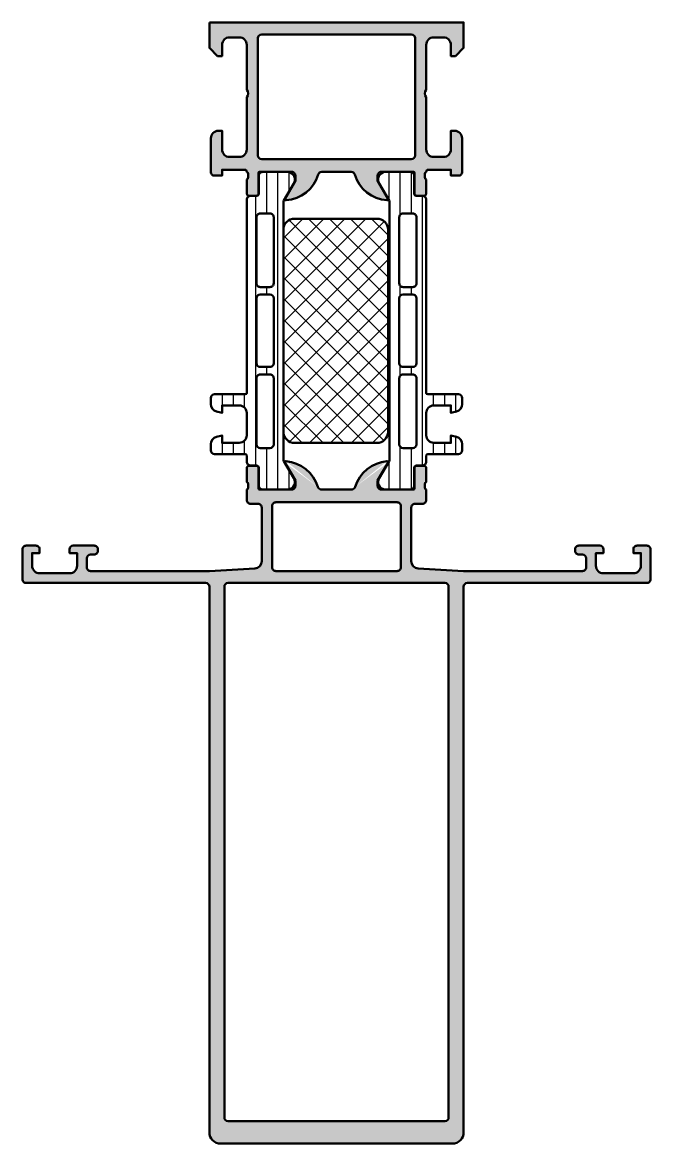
# Model space of a CAD drawing. Extents: x 0 to 84, y -75 to 75.
import ezdxf

# ---------------------------------------------------------------- set-up
doc = ezdxf.new("R2010")
doc.units = 0
for name, color, linetype, lineweight in [('0S-Alu contour', 7, 'Continuous', 50), ('0S-Alu hatch', 252, 'Continuous', 25), ('0S-Plastic contour', 254, 'Continuous', 50), ('0S-Plastic hatch', 253, 'Continuous', 25), ('0S-PT contour', 91, 'Continuous', 50), ('0S-PT hatch', 103, 'Continuous', 25)]:
    doc.layers.add(name, color=color, linetype=linetype, lineweight=lineweight)

# ---------------------------------------------------------------- blocks, each defined once
blk = doc.blocks.new('346320__4A4DA25B_E4FD_4563_B88C_DE51A17B39EF_')
at = {"layer": '0S-Alu hatch'}
h = blk.add_hatch(color=256, dxfattribs=at)
edge = h.paths.add_edge_path()
edge.add_line((25, 1.6), (31.06, 1.95))
edge.add_arc((31, 2.94), 1, 273.2693, 360.0007)
edge.add_line((32, 2.94), (32, 10.1))
edge.add_arc((31.5, 10.1), 0.5, 359.9997, 450.0003)
edge.add_line((31.5, 10.6), (30.5, 10.6))
edge.add_ellipse((30.5, 11.1), major_axis=(-0.5, 0), ratio=1, start_angle=-0.0003, end_angle=90.0003, ccw=False)
edge.add_line((30, 11.1), (30, 12.5))
edge.add_arc((29.92, 12.77), 0.279, 286.4199, 361.1646)
edge.add_line((30.2, 12.77), (30.2, 13.23))
edge.add_arc((29.92, 13.23), 0.279, 358.8371, 433.5754)
edge.add_line((30, 13.5), (30, 15.38))
edge.add_ellipse((30.3, 15.38), major_axis=(-0.3, 0), ratio=1, start_angle=270, end_angle=360, ccw=False)
edge.add_line((30.3, 15.68), (31.28, 15.68))
edge.add_ellipse((31.28, 15.38), major_axis=(-0.3, 0), ratio=1, start_angle=180, end_angle=270, ccw=False)
edge.add_line((31.58, 15.38), (31.58, 12.62))
edge.add_arc((31.7, 12.62), 0.12, 180, 270.0001)
edge.add_line((31.7, 12.5), (36, 12.5))
edge.add_arc((36, 13), 0.5, 269.9985, 360.0006)
edge.add_line((36.5, 13), (36.5, 13.7))
edge.add_line((36.5, 13.7), (35.11, 16.1))
edge.add_ellipse((35.23, 16.16), major_axis=(-0.135, 0), ratio=1, start_angle=-95.5528, end_angle=26.5182, ccw=False)
edge.add_ellipse((34.76, 11.32), major_axis=(-5, 0), ratio=1, start_angle=197.7544, end_angle=264.4472, ccw=False)
edge.add_arc((40, 13), 0.5, 197.7544, 270)
edge.add_line((40, 12.5), (44, 12.5))
edge.add_arc((44, 13), 0.5, 270, 342.239)
edge.add_ellipse((49.24, 11.32), major_axis=(-5, 0), ratio=1, start_angle=275.5868, end_angle=342.239, ccw=False)
edge.add_ellipse((48.76, 16.16), major_axis=(-0.137, 0), ratio=1, start_angle=154.9425, end_angle=275.5868, ccw=False)
edge.add_line((48.89, 16.1), (47.5, 13.7))
edge.add_line((47.5, 13.7), (47.5, 13))
edge.add_arc((48, 13), 0.5, 179.9994, 270.0015)
edge.add_line((48, 12.5), (52.3, 12.5))
edge.add_arc((52.3, 12.62), 0.12, 269.9999, 360)
edge.add_line((52.42, 12.62), (52.42, 15.38))
edge.add_ellipse((52.72, 15.38), major_axis=(-0.3, 0), ratio=1, start_angle=270, end_angle=360, ccw=False)
edge.add_line((52.72, 15.68), (53.7, 15.68))
edge.add_ellipse((53.7, 15.38), major_axis=(-0.3, 0), ratio=1, start_angle=180, end_angle=270, ccw=False)
edge.add_line((54, 15.38), (54, 13.5))
edge.add_arc((54.08, 13.23), 0.279, 106.4246, 181.1629)
edge.add_line((53.8, 13.23), (53.8, 12.77))
edge.add_arc((54.08, 12.77), 0.279, 178.8354, 253.5801)
edge.add_line((54, 12.5), (54, 11.1))
edge.add_ellipse((53.5, 11.1), major_axis=(-0.5, 0), ratio=1, start_angle=89.9997, end_angle=180.0003, ccw=False)
edge.add_line((53.5, 10.6), (52.5, 10.6))
edge.add_arc((52.5, 10.1), 0.5, 89.9997, 180.0003)
edge.add_line((52, 10.1), (52, 2.94))
edge.add_arc((53, 2.94), 1, 179.9993, 266.7307)
edge.add_line((52.94, 1.95), (59, 1.6))
edge.add_line((59, 1.6), (74.9, 1.6))
edge.add_arc((74.9, 2.1), 0.5, 269.9996, 360.0004)
edge.add_line((75.4, 2.1), (75.4, 3.3))
edge.add_arc((74.9, 3.3), 0.5, 0.0003, 89.9997)
edge.add_line((74.9, 3.8), (74.4, 3.8))
edge.add_ellipse((74.4, 4.3), major_axis=(-0.5, 0), ratio=1, start_angle=-0.0015, end_angle=90.0015, ccw=False)
edge.add_line((73.9, 4.3), (73.9, 4.5))
edge.add_ellipse((74.4, 4.5), major_axis=(-0.5, 0), ratio=1, start_angle=-90.0016, end_angle=0.0016, ccw=False)
edge.add_line((74.4, 5), (77.2, 5))
edge.add_ellipse((77.2, 4.5), major_axis=(-0.5, 0), ratio=1, start_angle=180.0056, end_angle=269.9944, ccw=False)
edge.add_line((77.7, 4.5), (77.7, 4))
edge.add_line((77.7, 4), (76.7, 4))
edge.add_line((76.7, 4), (76.7, 2.3))
edge.add_arc((77.7, 2.3), 1, 179.9973, 270.001)
edge.add_line((77.7, 1.3), (81.7, 1.3))
edge.add_arc((81.7, 2.3), 1, 270.0025, 359.9975)
edge.add_line((82.7, 2.3), (82.7, 4))
edge.add_line((82.7, 4), (81.7, 4))
edge.add_line((81.7, 4), (81.7, 4.5))
edge.add_ellipse((82.2, 4.5), major_axis=(-0.5, 0), ratio=1, start_angle=-90.0023, end_angle=0.0058, ccw=False)
edge.add_line((82.2, 5), (83.5, 5))
edge.add_ellipse((83.5, 4.5), major_axis=(-0.5, 0), ratio=1, start_angle=179.9996, end_angle=270.0004, ccw=False)
edge.add_line((84, 4.5), (84, 0.5))
edge.add_ellipse((83.5, 0.5), major_axis=(-0.5, 0), ratio=1, start_angle=89.9996, end_angle=180.0004, ccw=False)
edge.add_line((83.5, 0), (59.5, 0))
edge.add_arc((59.5, -0.5), 0.5, 90.0012, 179.9988)
edge.add_line((59, -0.5), (59, -73.5))
edge.add_ellipse((57.5, -73.5), major_axis=(-1.5, 0), ratio=1, start_angle=90.0003, end_angle=179.9997, ccw=False)
edge.add_line((57.5, -75), (26.5, -75))
edge.add_ellipse((26.5, -73.5), major_axis=(-1.5, 0), ratio=1, start_angle=0.0002, end_angle=89.9998, ccw=False)
edge.add_line((25, -73.5), (25, -0.5))
edge.add_arc((24.5, -0.5), 0.5, 0.0015, 89.9985)
edge.add_line((24.5, 0), (0.5, 0))
edge.add_ellipse((0.5, 0.5), major_axis=(-0.5, 0), ratio=1, start_angle=-0.0004, end_angle=90.0004, ccw=False)
edge.add_line((0, 0.5), (0, 4.5))
edge.add_ellipse((0.5, 4.5), major_axis=(-0.5, 0), ratio=1, start_angle=-90.0004, end_angle=0.0004, ccw=False)
edge.add_line((0.5, 5), (1.8, 5))
edge.add_ellipse((1.8, 4.5), major_axis=(-0.5, 0), ratio=1, start_angle=179.9942, end_angle=270.0023, ccw=False)
edge.add_line((2.3, 4.5), (2.3, 4))
edge.add_line((2.3, 4), (1.3, 4))
edge.add_line((1.3, 4), (1.3, 2.3))
edge.add_arc((2.3, 2.3), 1, 180.0025, 269.9975)
edge.add_line((2.3, 1.3), (6.3, 1.3))
edge.add_arc((6.3, 2.3), 1, 269.999, 360.0027)
edge.add_line((7.3, 2.3), (7.3, 4))
edge.add_line((7.3, 4), (6.3, 4))
edge.add_line((6.3, 4), (6.3, 4.5))
edge.add_ellipse((6.8, 4.5), major_axis=(-0.5, 0), ratio=1, start_angle=270.0056, end_angle=359.9944, ccw=False)
edge.add_line((6.8, 5), (9.6, 5))
edge.add_ellipse((9.6, 4.5), major_axis=(-0.5, 0), ratio=1, start_angle=179.9984, end_angle=270.0016, ccw=False)
edge.add_line((10.1, 4.5), (10.1, 4.3))
edge.add_ellipse((9.6, 4.3), major_axis=(-0.5, 0), ratio=1, start_angle=89.9985, end_angle=180.0015, ccw=False)
edge.add_line((9.6, 3.8), (9.1, 3.8))
edge.add_arc((9.1, 3.3), 0.5, 90.0003, 179.9997)
edge.add_line((8.6, 3.3), (8.6, 2.1))
edge.add_arc((9.1, 2.1), 0.5, 179.9996, 270.0004)
edge.add_line((9.1, 1.6), (25, 1.6))
edge = h.paths.add_edge_path()
edge.add_arc((33.9, 10.3), 0.5, 89.9997, 180.0003)
edge.add_line((33.4, 10.3), (33.4, 2.1))
edge.add_arc((33.9, 2.1), 0.5, 179.9997, 270.0003)
edge.add_line((33.9, 1.6), (50.1, 1.6))
edge.add_arc((50.1, 2.1), 0.5, 269.9997, 360.0003)
edge.add_line((50.6, 2.1), (50.6, 10.3))
edge.add_arc((50.1, 10.3), 0.5, 359.9997, 450.0003)
edge.add_line((50.1, 10.8), (33.9, 10.8))
edge = h.paths.add_edge_path()
edge.add_line((27, -0.5), (27, -71.5))
edge.add_arc((27.5, -71.5), 0.5, 180.0002, 269.9998)
edge.add_line((27.5, -72), (56.5, -72))
edge.add_arc((56.5, -71.5), 0.5, 270.0018, 359.9982)
edge.add_line((57, -71.5), (57, -0.5))
edge.add_arc((56.5, -0.5), 0.5, 0.0048, 89.9952)
edge.add_line((56.5, 0), (27.5, 0))
edge.add_arc((27.5, -0.5), 0.5, 90.003, 179.997)
at = {"layer": '0S-Alu contour', "color": 7}
for points in [[(30, 13.5), (30, 15.38)], [(30.3, 15.68), (31.28, 15.68)], [(31.58, 15.38), (31.58, 12.62)], [(36.5, 13), (36.5, 13.7), (35.11, 16.1)], [(48.89, 16.1), (47.5, 13.7), (47.5, 13)], [(52.42, 12.62), (52.42, 15.38)], [(52.72, 15.68), (53.7, 15.68)], [(54, 15.38), (54, 13.5)], [(30, 11.1), (30, 12.5)], [(30.2, 12.77), (30.2, 13.23)], [(31.7, 12.5), (36, 12.5)], [(40, 12.5), (44, 12.5)], [(48, 12.5), (52.3, 12.5)], [(53.8, 13.23), (53.8, 12.77)], [(54, 12.5), (54, 11.1)], [(31.5, 10.6), (30.5, 10.6)], [(50.1, 10.8), (33.9, 10.8)], [(53.5, 10.6), (52.5, 10.6)], [(32, 2.94), (32, 10.1)], [(33.4, 10.3), (33.4, 2.1)], [(50.6, 2.1), (50.6, 10.3)], [(52, 10.1), (52, 2.94)], [(0.5, 5), (1.8, 5)], [(6.8, 5), (9.6, 5)], [(74.4, 5), (77.2, 5)], [(82.2, 5), (83.5, 5)], [(0, 0.5), (0, 4.5)], [(2.3, 4.5), (2.3, 4), (1.3, 4), (1.3, 2.3)], [(7.3, 2.3), (7.3, 4), (6.3, 4), (6.3, 4.5)], [(8.6, 3.3), (8.6, 2.1)], [(9.6, 3.8), (9.1, 3.8)], [(10.1, 4.5), (10.1, 4.3)], [(73.9, 4.3), (73.9, 4.5)], [(74.9, 3.8), (74.4, 3.8)], [(75.4, 2.1), (75.4, 3.3)], [(77.7, 4.5), (77.7, 4), (76.7, 4), (76.7, 2.3)], [(82.7, 2.3), (82.7, 4), (81.7, 4), (81.7, 4.5)], [(84, 4.5), (84, 0.5)], [(9.1, 1.6), (25, 1.6)], [(25, 1.6), (31.06, 1.95)], [(33.9, 1.6), (50.1, 1.6)], [(52.94, 1.95), (59, 1.6), (74.9, 1.6)], [(24.5, 0), (0.5, 0)], [(2.3, 1.3), (6.3, 1.3)], [(56.5, 0), (27.5, 0)], [(83.5, 0), (59.5, 0)], [(77.7, 1.3), (81.7, 1.3)], [(25, -73.5), (25, -0.5)], [(27, -0.5), (27, -71.5)], [(57, -71.5), (57, -0.5)], [(59, -0.5), (59, -73.5)], [(27.5, -72), (56.5, -72)], [(57.5, -75), (26.5, -75)]]:
    blk.add_lwpolyline(points, dxfattribs=at)
at = {"layer": '0S-Alu contour', "color": 7, "extrusion": (0, 0, -1)}
for centre, radius, start, end in [((-30.3, 15.38), 0.3, 0, 90), ((-31.28, 15.38), 0.3, 90, 180), ((-35.23, 16.16), 0.135, 333.4818, 95.5528), ((-34.76, 11.32), 5, 95.5528, 162.2456), ((-49.24, 11.32), 5, 17.761, 84.4132), ((-48.76, 16.16), 0.137, 84.4132, 205.0575), ((-52.72, 15.38), 0.3, 0, 90), ((-53.7, 15.38), 0.3, 90, 180), ((-30.5, 11.1), 0.5, 269.9997, 0.0003), ((-53.5, 11.1), 0.5, 179.9997, 270.0003), ((-0.5, 4.5), 0.5, 359.9996, 90.0004), ((-1.8, 4.5), 0.5, 89.9977, 180.0058), ((-6.8, 4.5), 0.5, 0.0056, 89.9944), ((-9.6, 4.5), 0.5, 89.9984, 180.0016), ((-74.4, 4.5), 0.5, 359.9984, 90.0016), ((-77.2, 4.5), 0.5, 90.0056, 179.9944), ((-82.2, 4.5), 0.5, 359.9942, 90.0023), ((-83.5, 4.5), 0.5, 89.9996, 180.0004), ((-9.6, 4.3), 0.5, 179.9985, 270.0015), ((-74.4, 4.3), 0.5, 269.9985, 0.0015), ((-0.5, 0.5), 0.5, 269.9996, 0.0004), ((-83.5, 0.5), 0.5, 179.9996, 270.0004), ((-26.5, -73.5), 1.5, 270.0002, 359.9998), ((-57.5, -73.5), 1.5, 180.0003, 269.9997)]:
    blk.add_arc(centre, radius, start, end, dxfattribs=at)
at = {"layer": '0S-Alu contour', "color": 7}
for centre, radius, start, end in [((29.92, 13.23), 0.279, 358.8371, 73.5754), ((29.92, 12.77), 0.279, 286.4199, 1.1646), ((31.7, 12.62), 0.12, 180, 270.0001), ((36, 13), 0.5, 269.9985, 0.0006), ((40, 13), 0.5, 197.7544, 270), ((44, 13), 0.5, 270, 342.239), ((48, 13), 0.5, 179.9994, 270.0015), ((52.3, 12.62), 0.12, 269.9999, 0), ((54.08, 13.23), 0.279, 106.4246, 181.1629), ((54.08, 12.77), 0.279, 178.8354, 253.5801), ((31.5, 10.1), 0.5, 359.9997, 90.0003), ((33.9, 10.3), 0.5, 89.9997, 180.0003), ((50.1, 10.3), 0.5, 359.9997, 90.0003), ((52.5, 10.1), 0.5, 89.9997, 180.0003), ((9.1, 3.3), 0.5, 90.0003, 179.9997), ((74.9, 3.3), 0.5, 0.0003, 89.9997), ((2.3, 2.3), 1, 180.0025, 269.9975), ((6.3, 2.3), 1, 269.999, 0.0027), ((9.1, 2.1), 0.5, 179.9996, 270.0004), ((31, 2.94), 1, 273.2693, 0.0007), ((33.9, 2.1), 0.5, 179.9997, 270.0003), ((50.1, 2.1), 0.5, 269.9997, 0.0003), ((53, 2.94), 1, 179.9993, 266.7307), ((74.9, 2.1), 0.5, 269.9996, 0.0004), ((77.7, 2.3), 1, 179.9973, 270.001), ((81.7, 2.3), 1, 270.0025, 359.9975), ((24.5, -0.5), 0.5, 0.0015, 89.9985), ((27.5, -0.5), 0.5, 90.003, 179.997), ((56.5, -0.5), 0.5, 0.0048, 89.9952), ((59.5, -0.5), 0.5, 90.0012, 179.9988), ((27.5, -71.5), 0.5, 180.0002, 269.9998), ((56.5, -71.5), 0.5, 270.0018, 359.9982)]:
    blk.add_arc(centre, radius, start, end, dxfattribs=at)
blk = doc.blocks.new('368670__138D3543_BC55_46C6_B46D_B856BF73B259_')
at = {"layer": '0S-PT hatch'}
h = blk.add_hatch(dxfattribs=at)
h.set_pattern_fill('ANSI37', color=256, scale=0.625, angle=90, style=0)
edge = h.paths.add_edge_path()
edge.add_arc((36.4, 47.24), 1.5, 90, 180)
edge.add_line((34.9, 47.24), (34.9, 20.24))
edge.add_arc((36.4, 20.24), 1.5, 180, 270)
edge.add_line((36.4, 18.74), (47.4, 18.74))
edge.add_arc((47.4, 20.24), 1.5, 270, 360)
edge.add_line((48.9, 20.24), (48.9, 47.24))
edge.add_arc((47.4, 47.24), 1.5, 0, 90)
edge.add_line((47.4, 48.74), (36.4, 48.74))
at = {"layer": '0S-PT contour', "color": 7}
for points in [[(47.4, 48.74), (36.4, 48.74)], [(34.9, 47.24), (34.9, 20.24)], [(48.9, 20.24), (48.9, 47.24)], [(36.4, 18.74), (47.4, 18.74)]]:
    blk.add_lwpolyline(points, dxfattribs=at)
for centre, start, end in [((36.4, 47.24), 90, 180), ((47.4, 47.24), 0, 90), ((36.4, 20.24), 180, 270), ((47.4, 20.24), 270, 0)]:
    blk.add_arc(centre, 1.5, start, end, dxfattribs=at)
blk = doc.blocks.new('284029__33C22D8E_5443_4764_8331_42FD445BCE97___C3853ED5_A713_481C_B505_90D09A6F3F6D_')
at = {"layer": '0S-Plastic hatch'}
h = blk.add_hatch(dxfattribs=at)
h.set_pattern_fill('ANSI31', color=256, scale=0.468, angle=45, style=0)
edge = h.paths.add_edge_path()
edge.add_line((54, 51.29), (54, 25.45))
edge.add_arc((54.2, 25.46), 0.204, 181.1559, 269.5149)
edge.add_line((54.2, 25.25), (58.3, 25.25))
edge.add_ellipse((58.3, 24.75), major_axis=(-0.5, 0), ratio=1, start_angle=180, end_angle=270, ccw=False)
edge.add_line((58.8, 24.75), (58.8, 23.92))
edge.add_ellipse((57.8, 23.92), major_axis=(-1, 0), ratio=1, start_angle=105, end_angle=180, ccw=False)
edge.add_line((58.06, 22.95), (57.3, 22.75))
edge.add_line((57.3, 22.75), (57.3, 23.75))
edge.add_line((57.3, 23.75), (55, 23.75))
edge.add_arc((55, 22.75), 1, 90.0975, 179.7701)
edge.add_line((54, 22.75), (54, 19.75))
edge.add_arc((55, 19.76), 1, 180.2341, 269.9025)
edge.add_line((55, 18.75), (57.3, 18.75))
edge.add_line((57.3, 18.75), (57.3, 19.75))
edge.add_line((57.3, 19.75), (58.06, 19.55))
edge.add_ellipse((57.8, 18.58), major_axis=(-1, 0), ratio=1, start_angle=180, end_angle=255, ccw=False)
edge.add_line((58.8, 18.58), (58.8, 17.75))
edge.add_ellipse((58.3, 17.75), major_axis=(-0.5, 0), ratio=1, start_angle=90, end_angle=180, ccw=False)
edge.add_line((58.3, 17.25), (54.2, 17.25))
edge.add_arc((54.2, 17.05), 0.2, 90, 180)
edge.add_line((54, 17.05), (54, 16.21))
edge.add_ellipse((53.5, 16.21), major_axis=(-0.5, 0), ratio=1, start_angle=90.0018, end_angle=180.0024, ccw=False)
edge.add_line((53.5, 15.71), (52.69, 15.71))
edge.add_arc((52.69, 15.41), 0.3, 90.0021, 180.0021)
edge.add_line((52.39, 15.41), (52.39, 13.01))
edge.add_ellipse((51.89, 13.01), major_axis=(-0.5, 0), ratio=1, start_angle=90.0018, end_angle=180.0024, ccw=False)
edge.add_line((51.89, 12.51), (48.41, 12.51))
edge.add_ellipse((48.56, 13.5), major_axis=(-1, 0), ratio=1, start_angle=-32.7249, end_angle=81.8205, ccw=False)
edge.add_line((47.72, 14.04), (49.03, 16.32))
edge.add_arc((48.6, 16.57), 0.5, 330.0021, 360.002)
edge.add_line((49.1, 16.57), (49.1, 50.93))
edge.add_arc((48.6, 50.93), 0.5, 0.0021, 30.0021)
edge.add_line((49.03, 51.18), (47.71, 53.46))
edge.add_ellipse((48.56, 54), major_axis=(-1, 0), ratio=1, start_angle=-81.8163, end_angle=32.7291, ccw=False)
edge.add_line((48.41, 54.99), (51.89, 54.99))
edge.add_ellipse((51.89, 54.49), major_axis=(-0.5, 0), ratio=1, start_angle=180.0018, end_angle=270.0024, ccw=False)
edge.add_line((52.39, 54.49), (52.39, 52.09))
edge.add_arc((52.69, 52.09), 0.3, 180.0021, 270.0021)
edge.add_line((52.69, 51.79), (53.5, 51.79))
edge.add_ellipse((53.5, 51.29), major_axis=(-0.5, 0), ratio=1, start_angle=180.0018, end_angle=270.0024, ccw=False)
edge = h.paths.add_edge_path()
edge.add_arc((52.2, 48.95), 0.5, 0, 90.0019)
edge.add_line((52.2, 49.45), (50.9, 49.45))
edge.add_arc((50.9, 48.95), 0.5, 89.9996, 180.0004)
edge.add_line((50.4, 48.95), (50.4, 40.1))
edge.add_arc((50.9, 40.1), 0.5, 179.9996, 270.0004)
edge.add_line((50.9, 39.6), (52.2, 39.6))
edge.add_arc((52.2, 40.1), 0.5, 269.9981, 360)
edge.add_line((52.7, 40.1), (52.7, 48.95))
edge = h.paths.add_edge_path()
edge.add_line((50.4, 38.1), (50.4, 29.4))
edge.add_arc((50.9, 29.4), 0.5, 180, 270)
edge.add_line((50.9, 28.9), (52.2, 28.9))
edge.add_arc((52.2, 29.4), 0.5, 270, 360)
edge.add_line((52.7, 29.4), (52.7, 38.1))
edge.add_arc((52.2, 38.1), 0.5, 0, 90)
edge.add_line((52.2, 38.6), (50.9, 38.6))
edge.add_arc((50.9, 38.1), 0.5, 90, 180)
edge = h.paths.add_edge_path()
edge.add_line((50.4, 27.4), (50.4, 18.55))
edge.add_arc((50.9, 18.55), 0.5, 180, 270)
edge.add_line((50.9, 18.05), (52.2, 18.05))
edge.add_arc((52.2, 18.55), 0.5, 270, 360)
edge.add_line((52.7, 18.55), (52.7, 27.4))
edge.add_arc((52.2, 27.4), 0.5, 0, 90.0019)
edge.add_line((52.2, 27.9), (50.9, 27.9))
edge.add_arc((50.9, 27.4), 0.5, 89.9996, 180.0004)
at = {"layer": '0S-Alu contour', "color": 7}
for points in [[(50.4, 48.95), (50.4, 40.1)], [(52.2, 49.45), (50.9, 49.45)], [(52.7, 40.1), (52.7, 48.95)], [(50.9, 39.6), (52.2, 39.6)], [(50.4, 38.1), (50.4, 29.4)], [(52.2, 38.6), (50.9, 38.6)], [(52.7, 29.4), (52.7, 38.1)], [(50.9, 28.9), (52.2, 28.9)], [(50.4, 27.4), (50.4, 18.55)], [(52.2, 27.9), (50.9, 27.9)], [(52.7, 18.55), (52.7, 27.4)], [(50.9, 18.05), (52.2, 18.05)]]:
    blk.add_lwpolyline(points, dxfattribs=at)
for centre, start, end in [((50.9, 48.95), 89.9996, 180.0004), ((52.2, 48.95), 0, 90.0019), ((50.9, 40.1), 179.9996, 270.0004), ((52.2, 40.1), 269.9981, 0), ((50.9, 38.1), 90, 180), ((52.2, 38.1), 0, 90), ((50.9, 29.4), 180, 270), ((52.2, 29.4), 270, 0), ((50.9, 27.4), 89.9996, 180.0004), ((52.2, 27.4), 0, 90.0019), ((50.9, 18.55), 180, 270), ((52.2, 18.55), 270, 0)]:
    blk.add_arc(centre, 0.5, start, end, dxfattribs=at)
at = {"layer": '0S-Plastic contour', "color": 7}
for points in [[(48.41, 54.99), (51.89, 54.99)], [(52.39, 54.49), (52.39, 52.09)], [(49.03, 51.18), (47.71, 53.46)], [(52.69, 51.79), (53.5, 51.79)], [(54, 51.29), (54, 25.45)], [(49.1, 16.57), (49.1, 50.93)], [(54.2, 25.25), (58.3, 25.25)], [(58.8, 24.75), (58.8, 23.92)], [(54, 22.75), (54, 19.75)], [(58.06, 22.95), (57.3, 22.75), (57.3, 23.75), (55, 23.75)], [(55, 18.75), (57.3, 18.75), (57.3, 19.75), (58.06, 19.55)], [(58.8, 18.58), (58.8, 17.75)], [(54, 17.05), (54, 16.21)], [(58.3, 17.25), (54.2, 17.25)], [(47.72, 14.04), (49.03, 16.32)], [(52.39, 15.41), (52.39, 13.01)], [(53.5, 15.71), (52.69, 15.71)], [(51.89, 12.51), (48.41, 12.51)]]:
    blk.add_lwpolyline(points, dxfattribs=at)
at = {"layer": '0S-Plastic contour', "color": 7, "extrusion": (0, 0, -1)}
for centre, radius, start, end in [((-48.56, 54), 1, 327.2709, 81.8163), ((-51.89, 54.49), 0.5, 89.9976, 179.9982), ((-53.5, 51.29), 0.5, 89.9976, 179.9982), ((-58.3, 24.75), 0.5, 90, 180), ((-57.8, 23.92), 1, 180, 255), ((-57.8, 18.58), 1, 105, 180), ((-58.3, 17.75), 0.5, 180, 270), ((-53.5, 16.21), 0.5, 179.9976, 269.9982), ((-48.56, 13.5), 1, 278.1795, 32.7249), ((-51.89, 13.01), 0.5, 179.9976, 269.9982)]:
    blk.add_arc(centre, radius, start, end, dxfattribs=at)
at = {"layer": '0S-Plastic contour', "color": 7}
for centre, radius, start, end in [((48.6, 50.93), 0.5, 0.0021, 30.0021), ((52.69, 52.09), 0.3, 180.0021, 270.0021), ((54.2, 25.46), 0.204, 181.1559, 269.5149), ((55, 22.75), 1, 90.0975, 179.7701), ((55, 19.76), 1, 180.2341, 269.9025), ((48.6, 16.57), 0.5, 330.0021, 0.002), ((54.2, 17.05), 0.2, 90, 180), ((52.69, 15.41), 0.3, 90.0021, 180.0021)]:
    blk.add_arc(centre, radius, start, end, dxfattribs=at)
blk = doc.blocks.new('284029__C6F5071F_68BF_4A09_82F6_894B3E7C5490___43FE4C7E_DCAE_446F_9826_00D010AECC24_')
at = {"layer": '0S-Plastic hatch'}
h = blk.add_hatch(dxfattribs=at)
h.set_pattern_fill('ANSI31', color=256, scale=0.468, angle=45, style=0)
edge = h.paths.add_edge_path()
edge.add_line((30, 51.29), (30, 25.45))
edge.add_ellipse((29.8, 25.46), major_axis=(-0.204, 0), ratio=1, start_angle=90.4851, end_angle=178.8441, ccw=False)
edge.add_line((29.8, 25.25), (25.7, 25.25))
edge.add_arc((25.7, 24.75), 0.5, 90, 180)
edge.add_line((25.2, 24.75), (25.2, 23.92))
edge.add_arc((26.2, 23.92), 1, 180, 255)
edge.add_line((25.94, 22.95), (26.7, 22.75))
edge.add_line((26.7, 22.75), (26.7, 23.75))
edge.add_line((26.7, 23.75), (29, 23.75))
edge.add_ellipse((29, 22.75), major_axis=(-1, 0), ratio=1, start_angle=180.2299, end_angle=269.9025, ccw=False)
edge.add_line((30, 22.75), (30, 19.75))
edge.add_ellipse((29, 19.76), major_axis=(-1, 0), ratio=1, start_angle=90.0975, end_angle=179.7659, ccw=False)
edge.add_line((29, 18.75), (26.7, 18.75))
edge.add_line((26.7, 18.75), (26.7, 19.75))
edge.add_line((26.7, 19.75), (25.94, 19.55))
edge.add_arc((26.2, 18.58), 1, 105, 180)
edge.add_line((25.2, 18.58), (25.2, 17.75))
edge.add_arc((25.7, 17.75), 0.5, 180, 270)
edge.add_line((25.7, 17.25), (29.8, 17.25))
edge.add_ellipse((29.8, 17.05), major_axis=(-0.2, 0), ratio=1, start_angle=180, end_angle=270, ccw=False)
edge.add_line((30, 17.05), (30, 16.21))
edge.add_arc((30.5, 16.21), 0.5, 179.9976, 269.9982)
edge.add_line((30.5, 15.71), (31.31, 15.71))
edge.add_ellipse((31.31, 15.41), major_axis=(-0.3, 0), ratio=1, start_angle=179.9979, end_angle=269.9979, ccw=False)
edge.add_line((31.61, 15.41), (31.61, 13.01))
edge.add_arc((32.11, 13.01), 0.5, 179.9976, 269.9982)
edge.add_line((32.11, 12.51), (35.59, 12.51))
edge.add_arc((35.44, 13.5), 1, 278.1795, 392.7249)
edge.add_line((36.28, 14.04), (34.97, 16.32))
edge.add_ellipse((35.4, 16.57), major_axis=(-0.5, 0), ratio=1, start_angle=-0.002, end_angle=29.9979, ccw=False)
edge.add_line((34.9, 16.57), (34.9, 50.93))
edge.add_ellipse((35.4, 50.93), major_axis=(-0.5, 0), ratio=1, start_angle=329.9979, end_angle=359.9979, ccw=False)
edge.add_line((34.97, 51.18), (36.29, 53.46))
edge.add_arc((35.44, 54), 1, 327.2709, 441.8163)
edge.add_line((35.59, 54.99), (32.11, 54.99))
edge.add_arc((32.11, 54.49), 0.5, 89.9976, 179.9982)
edge.add_line((31.61, 54.49), (31.61, 52.09))
edge.add_ellipse((31.31, 52.09), major_axis=(-0.3, 0), ratio=1, start_angle=89.9979, end_angle=179.9979, ccw=False)
edge.add_line((31.31, 51.79), (30.5, 51.79))
edge.add_arc((30.5, 51.29), 0.5, 89.9976, 179.9982)
edge = h.paths.add_edge_path()
edge.add_line((31.3, 40.1), (31.3, 48.95))
edge.add_ellipse((31.8, 48.95), major_axis=(-0.5, 0), ratio=1, start_angle=269.9981, end_angle=360, ccw=False)
edge.add_line((31.8, 49.45), (33.1, 49.45))
edge.add_ellipse((33.1, 48.95), major_axis=(-0.5, 0), ratio=1, start_angle=179.9996, end_angle=270.0004, ccw=False)
edge.add_line((33.6, 48.95), (33.6, 40.1))
edge.add_ellipse((33.1, 40.1), major_axis=(-0.5, 0), ratio=1, start_angle=89.9996, end_angle=180.0004, ccw=False)
edge.add_line((33.1, 39.6), (31.8, 39.6))
edge.add_ellipse((31.8, 40.1), major_axis=(-0.5, 0), ratio=1, start_angle=0, end_angle=90.0019, ccw=False)
edge = h.paths.add_edge_path()
edge.add_line((33.6, 38.1), (33.6, 29.4))
edge.add_ellipse((33.1, 29.4), major_axis=(-0.5, 0), ratio=1, start_angle=90, end_angle=180, ccw=False)
edge.add_line((33.1, 28.9), (31.8, 28.9))
edge.add_ellipse((31.8, 29.4), major_axis=(-0.5, 0), ratio=1, start_angle=0, end_angle=90, ccw=False)
edge.add_line((31.3, 29.4), (31.3, 38.1))
edge.add_ellipse((31.8, 38.1), major_axis=(-0.5, 0), ratio=1, start_angle=270, end_angle=360, ccw=False)
edge.add_line((31.8, 38.6), (33.1, 38.6))
edge.add_ellipse((33.1, 38.1), major_axis=(-0.5, 0), ratio=1, start_angle=180, end_angle=270, ccw=False)
edge = h.paths.add_edge_path()
edge.add_line((33.6, 27.4), (33.6, 18.55))
edge.add_ellipse((33.1, 18.55), major_axis=(-0.5, 0), ratio=1, start_angle=90, end_angle=180, ccw=False)
edge.add_line((33.1, 18.05), (31.8, 18.05))
edge.add_ellipse((31.8, 18.55), major_axis=(-0.5, 0), ratio=1, start_angle=0, end_angle=90, ccw=False)
edge.add_line((31.3, 18.55), (31.3, 27.4))
edge.add_ellipse((31.8, 27.4), major_axis=(-0.5, 0), ratio=1, start_angle=269.9981, end_angle=360, ccw=False)
edge.add_line((31.8, 27.9), (33.1, 27.9))
edge.add_ellipse((33.1, 27.4), major_axis=(-0.5, 0), ratio=1, start_angle=179.9996, end_angle=270.0004, ccw=False)
at = {"layer": '0S-Alu contour', "color": 7}
for points in [[(31.3, 40.1), (31.3, 48.95)], [(31.8, 49.45), (33.1, 49.45)], [(33.6, 48.95), (33.6, 40.1)], [(33.1, 39.6), (31.8, 39.6)], [(31.3, 29.4), (31.3, 38.1)], [(31.8, 38.6), (33.1, 38.6)], [(33.6, 38.1), (33.6, 29.4)], [(33.1, 28.9), (31.8, 28.9)], [(31.3, 18.55), (31.3, 27.4)], [(31.8, 27.9), (33.1, 27.9)], [(33.6, 27.4), (33.6, 18.55)], [(33.1, 18.05), (31.8, 18.05)]]:
    blk.add_lwpolyline(points, dxfattribs=at)
at = {"layer": '0S-Alu contour', "color": 7, "extrusion": (0, 0, -1)}
for centre, start, end in [((-31.8, 48.95), 0, 90.0019), ((-33.1, 48.95), 89.9996, 180.0004), ((-31.8, 40.1), 269.9981, 0), ((-33.1, 40.1), 179.9996, 270.0004), ((-31.8, 38.1), 0, 90), ((-33.1, 38.1), 90, 180), ((-31.8, 29.4), 270, 0), ((-33.1, 29.4), 180, 270), ((-31.8, 27.4), 0, 90.0019), ((-33.1, 27.4), 89.9996, 180.0004), ((-31.8, 18.55), 270, 0), ((-33.1, 18.55), 180, 270)]:
    blk.add_arc(centre, 0.5, start, end, dxfattribs=at)
at = {"layer": '0S-Plastic contour', "color": 7}
for points in [[(31.61, 54.49), (31.61, 52.09)], [(35.59, 54.99), (32.11, 54.99)], [(34.97, 51.18), (36.29, 53.46)], [(30, 51.29), (30, 25.45)], [(31.31, 51.79), (30.5, 51.79)], [(34.9, 16.57), (34.9, 50.93)], [(25.2, 24.75), (25.2, 23.92)], [(29.8, 25.25), (25.7, 25.25)], [(25.94, 22.95), (26.7, 22.75), (26.7, 23.75), (29, 23.75)], [(30, 22.75), (30, 19.75)], [(29, 18.75), (26.7, 18.75), (26.7, 19.75), (25.94, 19.55)], [(25.2, 18.58), (25.2, 17.75)], [(25.7, 17.25), (29.8, 17.25)], [(30, 17.05), (30, 16.21)], [(30.5, 15.71), (31.31, 15.71)], [(31.61, 15.41), (31.61, 13.01)], [(36.28, 14.04), (34.97, 16.32)], [(32.11, 12.51), (35.59, 12.51)]]:
    blk.add_lwpolyline(points, dxfattribs=at)
for centre, radius, start, end in [((32.11, 54.49), 0.5, 89.9976, 179.9982), ((35.44, 54), 1, 327.2709, 81.8163), ((30.5, 51.29), 0.5, 89.9976, 179.9982), ((25.7, 24.75), 0.5, 90, 180), ((26.2, 23.92), 1, 180, 255), ((26.2, 18.58), 1, 105, 180), ((25.7, 17.75), 0.5, 180, 270), ((30.5, 16.21), 0.5, 179.9976, 269.9982), ((35.44, 13.5), 1, 278.1795, 32.7249), ((32.11, 13.01), 0.5, 179.9976, 269.9982)]:
    blk.add_arc(centre, radius, start, end, dxfattribs=at)
at = {"layer": '0S-Plastic contour', "color": 7, "extrusion": (0, 0, -1)}
for centre, radius, start, end in [((-31.31, 52.09), 0.3, 180.0021, 270.0021), ((-35.4, 50.93), 0.5, 0.0021, 30.0021), ((-29.8, 25.46), 0.204, 181.1559, 269.5149), ((-29, 22.75), 1, 90.0975, 179.7701), ((-29, 19.76), 1, 180.2341, 269.9025), ((-29.8, 17.05), 0.2, 90, 180), ((-35.4, 16.57), 0.5, 330.0021, 0.002), ((-31.31, 15.41), 0.3, 90.0021, 180.0021)]:
    blk.add_arc(centre, radius, start, end, dxfattribs=at)
blk = doc.blocks.new('345110__68123AA6_6970_4A57_BB06_0BCEC6701CB3_')
at = {"layer": '0S-Alu hatch'}
h = blk.add_hatch(color=256, dxfattribs=at)
edge = h.paths.add_edge_path()
edge.add_line((25, 75), (25, 71.6))
edge.add_line((25, 71.6), (26.1, 70.5))
edge.add_line((26.1, 70.5), (26.7, 70.5))
edge.add_line((26.7, 70.5), (26.7, 72))
edge.add_ellipse((27.7, 72), major_axis=(-1, 0), ratio=1, start_angle=270.0049, end_angle=359.9946, ccw=False)
edge.add_line((27.7, 73), (29, 73))
edge.add_ellipse((29, 72), major_axis=(-1, 0), ratio=1, start_angle=180.0027, end_angle=269.9969, ccw=False)
edge.add_line((30, 72), (30, 66))
edge.add_ellipse((29.48, 65.5), major_axis=(-0.725, 0), ratio=1, start_angle=136.3884, end_angle=223.6116, ccw=False)
edge.add_line((30, 65), (30, 58))
edge.add_ellipse((29, 58), major_axis=(-1, 0), ratio=1, start_angle=90.0034, end_angle=179.9966, ccw=False)
edge.add_line((29, 57), (27.7, 57))
edge.add_ellipse((27.7, 58), major_axis=(-1, 0), ratio=1, start_angle=0.005, end_angle=89.995, ccw=False)
edge.add_line((26.7, 58), (26.7, 60.5))
edge.add_line((26.7, 60.5), (26.2, 60.5))
edge.add_arc((26.2, 59.5), 1, 90.005, 179.995)
edge.add_line((25.2, 59.5), (25.2, 55))
edge.add_arc((25.7, 55), 0.5, 179.9974, 270.0035)
edge.add_line((25.7, 54.5), (26.7, 54.5))
edge.add_line((26.7, 54.5), (26.7, 55.3))
edge.add_line((26.7, 55.3), (29.7, 55.3))
edge.add_ellipse((29.7, 55), major_axis=(-0.3, 0), ratio=1, start_angle=180.0249, end_angle=269.986, ccw=False)
edge.add_ellipse((29.92, 54.73), major_axis=(-0.279, 0), ratio=1, start_angle=178.8354, end_angle=253.5801, ccw=False)
edge.add_line((30.2, 54.73), (30.2, 54.27))
edge.add_ellipse((29.92, 54.27), major_axis=(-0.279, 0), ratio=1, start_angle=106.4246, end_angle=181.1629, ccw=False)
edge.add_line((30, 54), (30, 52.12))
edge.add_arc((30.3, 52.12), 0.3, 180, 270)
edge.add_line((30.3, 51.82), (31.28, 51.82))
edge.add_arc((31.28, 52.12), 0.3, 270, 360)
edge.add_line((31.58, 52.12), (31.58, 54.88))
edge.add_ellipse((31.7, 54.88), major_axis=(-0.12, 0), ratio=1, start_angle=269.9999, end_angle=360, ccw=False)
edge.add_line((31.7, 55), (36, 55))
edge.add_ellipse((36, 54.5), major_axis=(-0.5, 0), ratio=1, start_angle=179.9994, end_angle=270.0015, ccw=False)
edge.add_line((36.5, 54.5), (36.5, 53.8))
edge.add_line((36.5, 53.8), (35.12, 51.41))
edge.add_arc((35.24, 51.34), 0.137, 150.0001, 274.3398)
edge.add_arc((34.88, 56.07), 4.88, 274.3398, 343.0455)
edge.add_ellipse((40.03, 54.5), major_axis=(-0.5, 0), ratio=1, start_angle=270, end_angle=343.0455, ccw=False)
edge.add_line((40.03, 55), (43.96, 55))
edge.add_ellipse((43.96, 54.5), major_axis=(-0.5, 0), ratio=1, start_angle=197.2896, end_angle=270, ccw=False)
edge.add_arc((49.14, 56.11), 4.92, 197.2896, 265.5273)
edge.add_arc((48.76, 51.34), 0.137, 265.5273, 389.9999)
edge.add_line((48.88, 51.41), (47.5, 53.8))
edge.add_line((47.5, 53.8), (47.5, 54.5))
edge.add_ellipse((48, 54.5), major_axis=(-0.5, 0), ratio=1, start_angle=-90.0015, end_angle=0.0006, ccw=False)
edge.add_line((48, 55), (52.3, 55))
edge.add_ellipse((52.3, 54.88), major_axis=(-0.12, 0), ratio=1, start_angle=180, end_angle=270.0001, ccw=False)
edge.add_line((52.42, 54.88), (52.42, 52.12))
edge.add_arc((52.72, 52.12), 0.3, 180, 270)
edge.add_line((52.72, 51.82), (53.7, 51.82))
edge.add_arc((53.7, 52.12), 0.3, 270, 360)
edge.add_line((54, 52.12), (54, 54))
edge.add_ellipse((54.08, 54.27), major_axis=(-0.279, 0), ratio=1, start_angle=-1.1629, end_angle=73.5754, ccw=False)
edge.add_line((53.8, 54.27), (53.8, 54.73))
edge.add_ellipse((54.08, 54.73), major_axis=(-0.279, 0), ratio=1, start_angle=-73.5801, end_angle=1.1646, ccw=False)
edge.add_ellipse((54.3, 55), major_axis=(-0.3, 0), ratio=1, start_angle=270.014, end_angle=359.9751, ccw=False)
edge.add_line((54.3, 55.3), (57.3, 55.3))
edge.add_line((57.3, 55.3), (57.3, 54.5))
edge.add_line((57.3, 54.5), (58.3, 54.5))
edge.add_arc((58.3, 55), 0.5, 269.9965, 360.0026)
edge.add_line((58.8, 55), (58.8, 59.5))
edge.add_arc((57.8, 59.5), 1, 0.005, 89.995)
edge.add_line((57.8, 60.5), (57.3, 60.5))
edge.add_line((57.3, 60.5), (57.3, 58))
edge.add_ellipse((56.3, 58), major_axis=(-1, 0), ratio=1, start_angle=90.005, end_angle=179.995, ccw=False)
edge.add_line((56.3, 57), (55, 57))
edge.add_ellipse((55, 58), major_axis=(-1, 0), ratio=1, start_angle=0.0034, end_angle=89.9966, ccw=False)
edge.add_line((54, 58), (54, 65))
edge.add_ellipse((54.52, 65.5), major_axis=(-0.725, 0), ratio=1, start_angle=-43.6116, end_angle=43.6116, ccw=False)
edge.add_line((54, 66), (54, 72))
edge.add_ellipse((55, 72), major_axis=(-1, 0), ratio=1, start_angle=270.0031, end_angle=359.9973, ccw=False)
edge.add_line((55, 73), (56.3, 73))
edge.add_ellipse((56.3, 72), major_axis=(-1, 0), ratio=1, start_angle=180.0054, end_angle=269.995, ccw=False)
edge.add_line((57.3, 72), (57.3, 70.5))
edge.add_line((57.3, 70.5), (57.9, 70.5))
edge.add_line((57.9, 70.5), (59, 71.6))
edge.add_line((59, 71.6), (59, 75))
edge.add_line((59, 75), (25, 75))
edge = h.paths.add_edge_path()
edge.add_ellipse((32, 72.9), major_axis=(-0.5, 0), ratio=1, start_angle=270.0003, end_angle=359.9997, ccw=False)
edge.add_line((32, 73.4), (52, 73.4))
edge.add_ellipse((52, 72.9), major_axis=(-0.5, 0), ratio=1, start_angle=180.0003, end_angle=269.9997, ccw=False)
edge.add_line((52.5, 72.9), (52.5, 57.2))
edge.add_ellipse((52, 57.2), major_axis=(-0.5, 0), ratio=1, start_angle=90.0003, end_angle=179.9997, ccw=False)
edge.add_line((52, 56.7), (32, 56.7))
edge.add_ellipse((32, 57.2), major_axis=(-0.5, 0), ratio=1, start_angle=0.0003, end_angle=89.9997, ccw=False)
edge.add_line((31.5, 57.2), (31.5, 72.9))
at = {"layer": '0S-Alu contour', "color": 7}
for points in [[(25, 75), (25, 71.6), (26.1, 70.5), (26.7, 70.5), (26.7, 72)], [(57.3, 72), (57.3, 70.5), (57.9, 70.5), (59, 71.6), (59, 75), (25, 75)], [(27.7, 73), (29, 73)], [(30, 72), (30, 66)], [(31.5, 57.2), (31.5, 72.9)], [(32, 73.4), (52, 73.4)], [(52.5, 72.9), (52.5, 57.2)], [(54, 66), (54, 72)], [(55, 73), (56.3, 73)], [(30, 65), (30, 58)], [(54, 58), (54, 65)], [(26.7, 58), (26.7, 60.5), (26.2, 60.5)], [(57.8, 60.5), (57.3, 60.5), (57.3, 58)], [(25.2, 59.5), (25.2, 55)], [(58.8, 55), (58.8, 59.5)], [(29, 57), (27.7, 57)], [(52, 56.7), (32, 56.7)], [(56.3, 57), (55, 57)], [(25.7, 54.5), (26.7, 54.5), (26.7, 55.3), (29.7, 55.3)], [(30.2, 54.73), (30.2, 54.27)], [(31.58, 52.12), (31.58, 54.88)], [(31.7, 55), (36, 55)], [(36.5, 54.5), (36.5, 53.8), (35.12, 51.41)], [(40.03, 55), (43.96, 55)], [(48.88, 51.41), (47.5, 53.8), (47.5, 54.5)], [(48, 55), (52.3, 55)], [(52.42, 54.88), (52.42, 52.12)], [(53.8, 54.27), (53.8, 54.73)], [(54.3, 55.3), (57.3, 55.3), (57.3, 54.5), (58.3, 54.5)], [(30, 54), (30, 52.12)], [(54, 52.12), (54, 54)], [(30.3, 51.82), (31.28, 51.82)], [(52.72, 51.82), (53.7, 51.82)]]:
    blk.add_lwpolyline(points, dxfattribs=at)
at = {"layer": '0S-Alu contour', "color": 7, "extrusion": (0, 0, -1)}
for centre, radius, start, end in [((-27.7, 72), 1, 0.0054, 89.9951), ((-29, 72), 1, 90.0031, 179.9973), ((-32, 72.9), 0.5, 0.0003, 89.9997), ((-52, 72.9), 0.5, 90.0003, 179.9997), ((-55, 72), 1, 0.0027, 89.9969), ((-56.3, 72), 1, 90.005, 179.9946), ((-29.48, 65.5), 0.725, 136.3884, 223.6116), ((-54.52, 65.5), 0.725, 316.3884, 43.6116), ((-27.7, 58), 1, 270.005, 359.995), ((-29, 58), 1, 180.0034, 269.9966), ((-32, 57.2), 0.5, 270.0003, 359.9997), ((-52, 57.2), 0.5, 180.0003, 269.9997), ((-55, 58), 1, 270.0034, 359.9966), ((-56.3, 58), 1, 180.005, 269.995), ((-29.7, 55), 0.3, 90.014, 179.9751), ((-29.92, 54.73), 0.279, 106.4199, 181.1646), ((-29.92, 54.27), 0.279, 178.8371, 253.5754), ((-31.7, 54.88), 0.12, 0, 90.0001), ((-36, 54.5), 0.5, 89.9985, 180.0006), ((-40.03, 54.5), 0.5, 16.9545, 90), ((-43.96, 54.5), 0.5, 90, 162.7104), ((-48, 54.5), 0.5, 359.9994, 90.0015), ((-52.3, 54.88), 0.12, 89.9999, 180), ((-54.08, 54.73), 0.279, 358.8354, 73.5801), ((-54.08, 54.27), 0.279, 286.4246, 1.1629), ((-54.3, 55), 0.3, 0.0249, 89.986)]:
    blk.add_arc(centre, radius, start, end, dxfattribs=at)
at = {"layer": '0S-Alu contour', "color": 7}
for centre, radius, start, end in [((26.2, 59.5), 1, 90.005, 179.995), ((57.8, 59.5), 1, 0.005, 89.995), ((25.7, 55), 0.5, 179.9974, 270.0035), ((34.88, 56.07), 4.88, 274.3398, 343.0455), ((49.14, 56.11), 4.92, 197.2896, 265.5273), ((58.3, 55), 0.5, 269.9965, 0.0026), ((30.3, 52.12), 0.3, 180, 270), ((31.28, 52.12), 0.3, 270, 0), ((35.24, 51.34), 0.137, 150.0001, 274.3398), ((48.76, 51.34), 0.137, 265.5273, 29.9999), ((52.72, 52.12), 0.3, 180, 270), ((53.7, 52.12), 0.3, 270, 0)]:
    blk.add_arc(centre, radius, start, end, dxfattribs=at)
blk = doc.blocks.new('368670__2C75B19A_F902_45CE_8B8E_121C554C4E88_')
at = {"layer": '0S-Alu contour', "color": 7}
for name in ['345110__68123AA6_6970_4A57_BB06_0BCEC6701CB3_', '346320__4A4DA25B_E4FD_4563_B88C_DE51A17B39EF_']:
    blk.add_blockref(name, (0, 0), dxfattribs=at)
at = {"layer": '0S-Plastic contour', "color": 7}
for name in ['284029__C6F5071F_68BF_4A09_82F6_894B3E7C5490___43FE4C7E_DCAE_446F_9826_00D010AECC24_', '284029__33C22D8E_5443_4764_8331_42FD445BCE97___C3853ED5_A713_481C_B505_90D09A6F3F6D_']:
    blk.add_blockref(name, (0, 0), dxfattribs=at)
at = {"layer": '0S-PT contour', "color": 7}
blk.add_blockref('368670__138D3543_BC55_46C6_B46D_B856BF73B259_', (0, 0), dxfattribs=at)

msp = doc.modelspace()

# ---------------------------------------------------------------- block references
at = {"layer": '0S-Alu contour', "color": 7}
msp.add_blockref('368670__2C75B19A_F902_45CE_8B8E_121C554C4E88_', (0, 0), dxfattribs=at)

doc.saveas('drawing.dxf')
